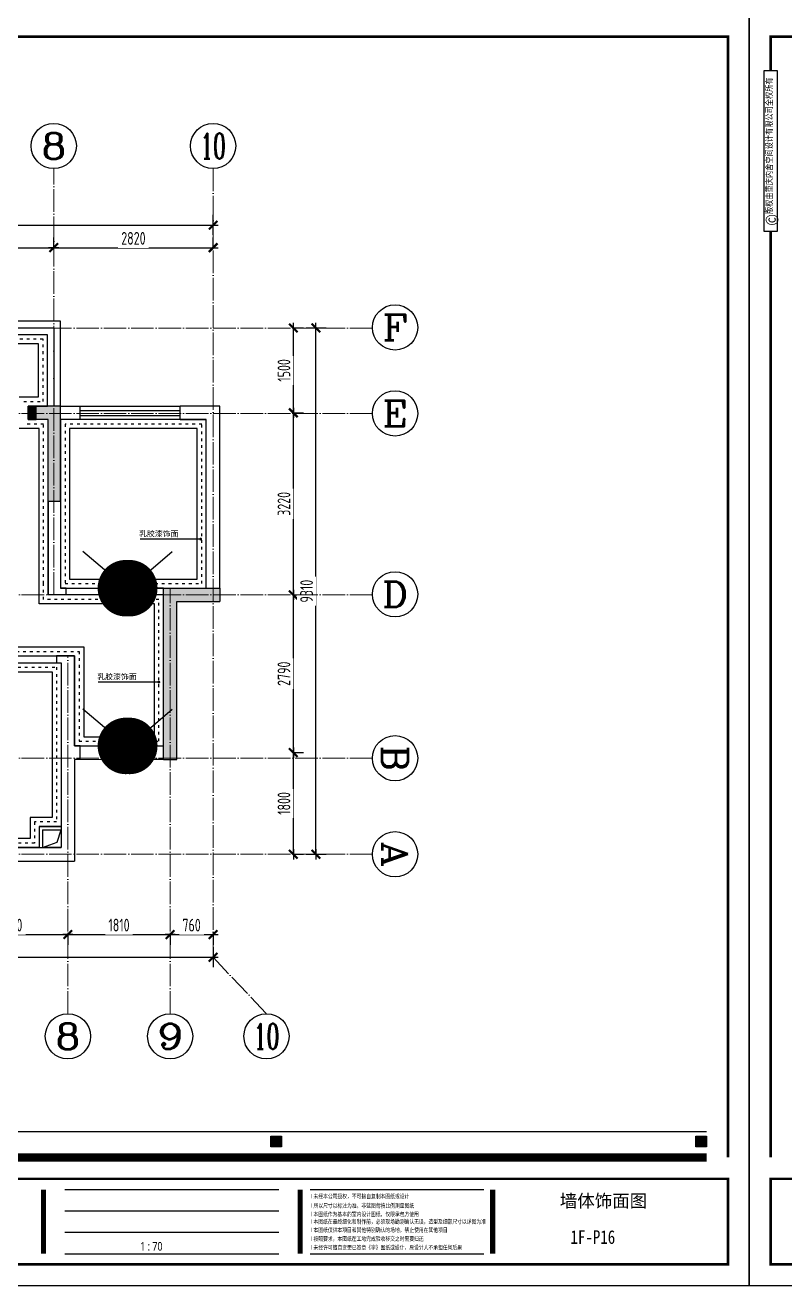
# Model space of a CAD drawing. Header units: inches. Extents: x 600 to 250244, y -404780 to 1000.
# Drawn here: x 205646 to 219088, y -292400 to -270102 of the extents above; entities that cross this region are included whole.
import ezdxf
from ezdxf.enums import TextEntityAlignment as Align

# ---------------------------------------------------------------- set-up
doc = ezdxf.new("R2010")
doc.units = ezdxf.units.IN
doc.header["$MEASUREMENT"] = 0
doc.linetypes.add('ACAD_ISO03W100', pattern=[30, 12, -18])
doc.linetypes.add('DOTE', pattern=[2.42, 2, -0.2, 0.02, -0.2])
for name, color, linetype in [('15开关布置图-YJ', 2, 'Continuous'), ('AXIS', 1, 'Continuous'), ('AXIS_TEXT', 7, 'Continuous'), ('A图框', 7, 'Continuous'), ('D-ARCHI', 250, 'Continuous'), ('EVH 立面填充', 8, 'Continuous'), ('IBS-003-建筑窗框', 3, 'Continuous'), ('IBS-182-原建筑非承重墙', 150, 'Continuous'), ('IBS-200-原建筑承重墙柱', 200, 'Continuous'), ('IBS-250-轻质砖隔墙填充', 250, 'Continuous'), ('IBS-63-原建筑窗', 63, 'Continuous'), ('IDS-030-造型完成面(看线)', 30, 'Continuous'), ('IDS-32-完成墙面', 32, 'Continuous'), ('IRC-30-天花轮廓线', 30, 'Continuous'), ('外标注', 50, 'Continuous'), ('材质文字标注', 50, 'Continuous')]:
    doc.layers.add(name, color=color, linetype=linetype)
doc.layers.add('门', color=65, linetype='Continuous', lineweight=13)
doc.styles.add('04.YBC-外标注3.0', font='SimSun.ttf', dxfattribs={"width": 0.8, "height": 3})
doc.styles.add('05.YBC-内标注2.5', font='SimSun.ttf', dxfattribs={"width": 0.8, "height": 2.5})
doc.styles.add('_TCH_AXIS', font='COMPLEX', dxfattribs={"bigfont": 'GBCBIG'})
doc.styles.add('COMPLEX', font='COMPLEX')
doc.styles.add('HBA-DIMT', font='ARCHS.SHX', dxfattribs={"width": 0.8})
doc.styles.add('MtXpl_Arial_Unicode_', font='ARIALUNI.ttf')
doc.styles.get("Standard").update_dxf_attribs({"font": 'arial.ttf'})
doc.styles.add('宋体', font='SimSun.ttf', dxfattribs={"width": 0.8})
doc.dimstyles.new('HBA_40', dxfattribs={"dimscale": 50, "dimtxt": 2.5, "dimasz": 0.1, "dimexe": 2, "dimexo": 2.5, "dimgap": 0.6, "dimtad": 1, "dimdec": 0, "dimrnd": 5, "dimzin": 0, "dimtxsty": 'HBA-DIMT', "dimblk": 'HBA_DIMENSION_TICK', "dimblk1": 'HBA_DIMENSION_TICK', "dimblk2": 'HBA_DIMENSION_TICK', "dimcen": 0.125, "dimclrd": 44, "dimclre": 44, "dimclrt": 2, "dimadec": 0, "dimazin": 0, "dimtfac": 1, "dimtdec": 0, "dimtix": 1, "dimtmove": 1, "dimatfit": 3, "dimldrblk": 'HBA_Leader_Dot', "dimfxl": 0, "dimtvp": 1, "dimtfill": 1, "dimtolj": 1, "dimtzin": 0, "dimarcsym": 0})

# ---------------------------------------------------------------- blocks, each defined once
blk = doc.blocks.new('HBA_DIMENSION_TICK')
at = {"color": 0, "linetype": 'ByBlock'}
for p, q in [((-10, 0), (0, 0)), ((0, 0), (10, 0))]:
    blk.add_line(p, q, dxfattribs=at)
at = {"color": 50, "linetype": 'ByBlock'}
blk.add_solid([(-10, -7), (-7, -10), (7, 10), (10, 7)], dxfattribs=at)
blk = doc.blocks.new('*D642')
at = {"layer": 'Defpoints', "color": 0, "transparency": 16777216}
for p in [(204361, -285932), (206401, -285932), (206401, -286187)]:
    blk.add_point(p, dxfattribs=at)
at = {"layer": '外标注', "color": 44, "lineweight": -2, "transparency": 16777216}
for p, q in [((204361, -286157), (204361, -286367)), ((204370, -286187), (206392, -286187)), ((206401, -286157), (206401, -286367))]:
    blk.add_line(p, q, dxfattribs=at)
at = {"layer": '外标注', "color": 44, "lineweight": -2, "transparency": 16777216, "xscale": 9, "yscale": 9, "zscale": 9, "rotation": 180}
blk.add_blockref('HBA_DIMENSION_TICK', (204361, -286187), dxfattribs=at)
at = {"layer": '外标注', "color": 44, "lineweight": -2, "transparency": 16777216, "xscale": 9, "yscale": 9, "zscale": 9}
blk.add_blockref('HBA_DIMENSION_TICK', (206401, -286187), dxfattribs=at)
at = {"layer": '外标注', "color": 2, "transparency": 16777216, "insert": (205381, -286020), "char_height": 225, "attachment_point": 5, "style": 'HBA-DIMT', "bg_fill": 3, "box_fill_scale": 1.25, "bg_fill_color": 256, "bg_fill_true_color": 13158600, "bg_fill_transparency": 0}
blk.add_mtext('\\A1;2040', dxfattribs=at)
blk = doc.blocks.new('HBA_Leader_Dot')
at = {"color": 0, "linetype": 'ByBlock'}
blk.add_line((-5, 0), (-10, 0), dxfattribs=at)
at = {"color": 0, "linetype": 'ByBlock', "const_width": 5}
blk.add_lwpolyline([(-2.5, 0, 1), (2.5, 0, 1)], format="xyb", close=True, dxfattribs=at)
blk = doc.blocks.new('*D643')
at = {"layer": 'Defpoints', "color": 0, "transparency": 16777216}
for p in [(206401, -285932), (208211, -285932), (208211, -286187)]:
    blk.add_point(p, dxfattribs=at)
at = {"layer": '外标注', "color": 44, "lineweight": -2, "transparency": 16777216}
for p, q in [((206401, -286157), (206401, -286367)), ((206410, -286187), (208202, -286187)), ((208211, -286157), (208211, -286367))]:
    blk.add_line(p, q, dxfattribs=at)
at = {"layer": '外标注', "color": 44, "lineweight": -2, "transparency": 16777216, "xscale": 9, "yscale": 9, "zscale": 9, "rotation": 180}
blk.add_blockref('HBA_DIMENSION_TICK', (206401, -286187), dxfattribs=at)
at = {"layer": '外标注', "color": 44, "lineweight": -2, "transparency": 16777216, "xscale": 9, "yscale": 9, "zscale": 9}
blk.add_blockref('HBA_DIMENSION_TICK', (208211, -286187), dxfattribs=at)
at = {"layer": '外标注', "color": 2, "transparency": 16777216, "insert": (207306, -286020), "char_height": 225, "attachment_point": 5, "style": 'HBA-DIMT', "bg_fill": 3, "box_fill_scale": 1.25, "bg_fill_color": 256, "bg_fill_true_color": 13158600, "bg_fill_transparency": 0}
blk.add_mtext('\\A1;1810', dxfattribs=at)
blk = doc.blocks.new('*D644')
at = {"layer": 'Defpoints', "color": 0, "transparency": 16777216}
for p in [(208211, -285932), (208971, -285932), (208971, -286187)]:
    blk.add_point(p, dxfattribs=at)
at = {"layer": '外标注', "color": 44, "lineweight": -2, "transparency": 16777216}
for p, q in [((208211, -286157), (208211, -286367)), ((208220, -286187), (208962, -286187)), ((208971, -286157), (208971, -286367))]:
    blk.add_line(p, q, dxfattribs=at)
at = {"layer": '外标注', "color": 44, "lineweight": -2, "transparency": 16777216, "xscale": 9, "yscale": 9, "zscale": 9, "rotation": 180}
blk.add_blockref('HBA_DIMENSION_TICK', (208211, -286187), dxfattribs=at)
at = {"layer": '外标注', "color": 44, "lineweight": -2, "transparency": 16777216, "xscale": 9, "yscale": 9, "zscale": 9}
blk.add_blockref('HBA_DIMENSION_TICK', (208971, -286187), dxfattribs=at)
at = {"layer": '外标注', "color": 2, "transparency": 16777216, "insert": (208591, -286020), "char_height": 225, "attachment_point": 5, "style": 'HBA-DIMT', "bg_fill": 3, "box_fill_scale": 1.25, "bg_fill_color": 256, "bg_fill_true_color": 13158600, "bg_fill_transparency": 0}
blk.add_mtext('\\A1;760', dxfattribs=at)
blk = doc.blocks.new('*D645')
at = {"layer": 'Defpoints', "color": 0, "transparency": 16777216}
for p in [(194271, -286187), (208971, -286187), (208971, -286587)]:
    blk.add_point(p, dxfattribs=at)
at = {"layer": '外标注', "color": 44, "lineweight": -2, "transparency": 16777216}
for p, q in [((194271, -286412), (194271, -286767)), ((208971, -286412), (208971, -286767)), ((194280, -286587), (208962, -286587))]:
    blk.add_line(p, q, dxfattribs=at)
at = {"layer": '外标注', "color": 44, "lineweight": -2, "transparency": 16777216, "xscale": 9, "yscale": 9, "zscale": 9, "rotation": 180}
blk.add_blockref('HBA_DIMENSION_TICK', (194271, -286587), dxfattribs=at)
at = {"layer": '外标注', "color": 44, "lineweight": -2, "transparency": 16777216, "xscale": 9, "yscale": 9, "zscale": 9}
blk.add_blockref('HBA_DIMENSION_TICK', (208971, -286587), dxfattribs=at)
at = {"layer": '外标注', "color": 2, "transparency": 16777216, "insert": (201621, -286420), "char_height": 225, "attachment_point": 5, "style": 'HBA-DIMT', "bg_fill": 3, "box_fill_scale": 1.25, "bg_fill_color": 256, "bg_fill_true_color": 13158600, "bg_fill_transparency": 0}
blk.add_mtext('\\A1;14700', dxfattribs=at)
blk = doc.blocks.new('*D646')
at = {"layer": 'Defpoints', "color": 0, "transparency": 16777216}
for p in [(210149, -282969), (210391, -282969), (210149, -284767)]:
    blk.add_point(p, dxfattribs=at)
at = {"layer": '外标注', "color": 44, "lineweight": -2, "transparency": 16777216}
for p, q in [((210374, -282969), (210571, -282969)), ((210391, -284758), (210391, -282978)), ((210374, -284767), (210571, -284767))]:
    blk.add_line(p, q, dxfattribs=at)
at = {"layer": '外标注', "color": 44, "lineweight": -2, "transparency": 16777216, "xscale": 9, "yscale": 9, "zscale": 9}
for p, rotation in [((210391, -282969), 90), ((210391, -284767), 270)]:
    blk.add_blockref('HBA_DIMENSION_TICK', p, dxfattribs=dict(at, rotation=rotation))
at = {"layer": '外标注', "color": 2, "transparency": 16777216, "insert": (210225, -283868), "char_height": 225, "attachment_point": 5, "rotation": 90, "style": 'HBA-DIMT', "bg_fill": 3, "box_fill_scale": 1.25, "bg_fill_color": 256, "bg_fill_true_color": 13158600, "bg_fill_transparency": 0}
blk.add_mtext('\\A1;1800', dxfattribs=at)
blk = doc.blocks.new('*D647')
at = {"layer": 'Defpoints', "color": 0, "transparency": 16777216}
for p in [(210149, -280179), (210391, -280179), (210149, -282969)]:
    blk.add_point(p, dxfattribs=at)
at = {"layer": '外标注', "color": 44, "lineweight": -2, "transparency": 16777216}
for p, q in [((210374, -280179), (210571, -280179)), ((210391, -282960), (210391, -280188)), ((210374, -282969), (210571, -282969))]:
    blk.add_line(p, q, dxfattribs=at)
at = {"layer": '外标注', "color": 44, "lineweight": -2, "transparency": 16777216, "xscale": 9, "yscale": 9, "zscale": 9}
for p, rotation in [((210391, -280179), 90), ((210391, -282969), 270)]:
    blk.add_blockref('HBA_DIMENSION_TICK', p, dxfattribs=dict(at, rotation=rotation))
at = {"layer": '外标注', "color": 2, "transparency": 16777216, "insert": (210225, -281574), "char_height": 225, "attachment_point": 5, "rotation": 90, "style": 'HBA-DIMT', "bg_fill": 3, "box_fill_scale": 1.25, "bg_fill_color": 256, "bg_fill_true_color": 13158600, "bg_fill_transparency": 0}
blk.add_mtext('\\A1;2790', dxfattribs=at)
blk = doc.blocks.new('*D648')
at = {"layer": 'Defpoints', "color": 0, "transparency": 16777216}
for p in [(210149, -276959), (210391, -276959), (210149, -280179)]:
    blk.add_point(p, dxfattribs=at)
at = {"layer": '外标注', "color": 44, "lineweight": -2, "transparency": 16777216}
for p, q in [((210374, -276959), (210571, -276959)), ((210391, -280170), (210391, -276968)), ((210374, -280179), (210571, -280179))]:
    blk.add_line(p, q, dxfattribs=at)
at = {"layer": '外标注', "color": 44, "lineweight": -2, "transparency": 16777216, "xscale": 9, "yscale": 9, "zscale": 9}
for p, rotation in [((210391, -276959), 90), ((210391, -280179), 270)]:
    blk.add_blockref('HBA_DIMENSION_TICK', p, dxfattribs=dict(at, rotation=rotation))
at = {"layer": '外标注', "color": 2, "transparency": 16777216, "insert": (210225, -278569), "char_height": 225, "attachment_point": 5, "rotation": 90, "style": 'HBA-DIMT', "bg_fill": 3, "box_fill_scale": 1.25, "bg_fill_color": 256, "bg_fill_true_color": 13158600, "bg_fill_transparency": 0}
blk.add_mtext('\\A1;3220', dxfattribs=at)
blk = doc.blocks.new('*D649')
at = {"layer": 'Defpoints', "color": 0, "transparency": 16777216}
for p in [(210149, -275458), (210391, -275458), (210149, -276959)]:
    blk.add_point(p, dxfattribs=at)
at = {"layer": '外标注', "color": 44, "lineweight": -2, "transparency": 16777216}
for p, q in [((210374, -275458), (210571, -275458)), ((210391, -276950), (210391, -275467)), ((210374, -276959), (210571, -276959))]:
    blk.add_line(p, q, dxfattribs=at)
at = {"layer": '外标注', "color": 44, "lineweight": -2, "transparency": 16777216, "xscale": 9, "yscale": 9, "zscale": 9}
for p, rotation in [((210391, -275458), 90), ((210391, -276959), 270)]:
    blk.add_blockref('HBA_DIMENSION_TICK', p, dxfattribs=dict(at, rotation=rotation))
at = {"layer": '外标注', "color": 2, "transparency": 16777216, "insert": (210225, -276208), "char_height": 225, "attachment_point": 5, "rotation": 90, "style": 'HBA-DIMT', "bg_fill": 3, "box_fill_scale": 1.25, "bg_fill_color": 256, "bg_fill_true_color": 13158600, "bg_fill_transparency": 0}
blk.add_mtext('\\A1;1500', dxfattribs=at)
blk = doc.blocks.new('*D650')
at = {"layer": 'Defpoints', "color": 0, "transparency": 16777216}
for p in [(210391, -275458), (210791, -275458), (210391, -284767)]:
    blk.add_point(p, dxfattribs=at)
at = {"layer": '外标注', "color": 44, "lineweight": -2, "transparency": 16777216}
for p, q in [((210616, -275458), (210971, -275458)), ((210791, -284758), (210791, -275467)), ((210616, -284767), (210971, -284767))]:
    blk.add_line(p, q, dxfattribs=at)
at = {"layer": '外标注', "color": 44, "lineweight": -2, "transparency": 16777216, "xscale": 9, "yscale": 9, "zscale": 9}
for p, rotation in [((210791, -275458), 90), ((210791, -284767), 270)]:
    blk.add_blockref('HBA_DIMENSION_TICK', p, dxfattribs=dict(at, rotation=rotation))
at = {"layer": '外标注', "color": 2, "transparency": 16777216, "insert": (210625, -280113), "char_height": 225, "attachment_point": 5, "rotation": 90, "style": 'HBA-DIMT', "bg_fill": 3, "box_fill_scale": 1.25, "bg_fill_color": 256, "bg_fill_true_color": 13158600, "bg_fill_transparency": 0}
blk.add_mtext('\\A1;9310', dxfattribs=at)
blk = doc.blocks.new('*D653')
at = {"layer": 'Defpoints', "color": 0, "transparency": 16777216}
for p in [(206151, -274038), (200061, -274263), (206151, -274263)]:
    blk.add_point(p, dxfattribs=at)
at = {"layer": '外标注', "color": 44, "lineweight": -2, "transparency": 16777216}
for p, q in [((200061, -274038), (200061, -273858)), ((200070, -274038), (206142, -274038)), ((206151, -274038), (206151, -273858))]:
    blk.add_line(p, q, dxfattribs=at)
at = {"layer": '外标注', "color": 44, "lineweight": -2, "transparency": 16777216, "xscale": 9, "yscale": 9, "zscale": 9, "rotation": 180}
blk.add_blockref('HBA_DIMENSION_TICK', (200061, -274038), dxfattribs=at)
at = {"layer": '外标注', "color": 44, "lineweight": -2, "transparency": 16777216, "xscale": 9, "yscale": 9, "zscale": 9}
blk.add_blockref('HBA_DIMENSION_TICK', (206151, -274038), dxfattribs=at)
at = {"layer": '外标注', "color": 2, "transparency": 16777216, "insert": (203106, -273872), "char_height": 225, "attachment_point": 5, "style": 'HBA-DIMT', "bg_fill": 3, "box_fill_scale": 1.25, "bg_fill_color": 256, "bg_fill_true_color": 13158600, "bg_fill_transparency": 0}
blk.add_mtext('\\A1;6090', dxfattribs=at)
blk = doc.blocks.new('*D654')
at = {"layer": 'Defpoints', "color": 0, "transparency": 16777216}
for p in [(208971, -274038), (206151, -274263), (208971, -274263)]:
    blk.add_point(p, dxfattribs=at)
at = {"layer": '外标注', "color": 44, "lineweight": -2, "transparency": 16777216}
for p, q in [((206151, -274038), (206151, -273858)), ((206160, -274038), (208962, -274038)), ((208971, -274038), (208971, -273858))]:
    blk.add_line(p, q, dxfattribs=at)
at = {"layer": '外标注', "color": 44, "lineweight": -2, "transparency": 16777216, "xscale": 9, "yscale": 9, "zscale": 9, "rotation": 180}
blk.add_blockref('HBA_DIMENSION_TICK', (206151, -274038), dxfattribs=at)
at = {"layer": '外标注', "color": 44, "lineweight": -2, "transparency": 16777216, "xscale": 9, "yscale": 9, "zscale": 9}
blk.add_blockref('HBA_DIMENSION_TICK', (208971, -274038), dxfattribs=at)
at = {"layer": '外标注', "color": 2, "transparency": 16777216, "insert": (207561, -273872), "char_height": 225, "attachment_point": 5, "style": 'HBA-DIMT', "bg_fill": 3, "box_fill_scale": 1.25, "bg_fill_color": 256, "bg_fill_true_color": 13158600, "bg_fill_transparency": 0}
blk.add_mtext('\\A1;2820', dxfattribs=at)
blk = doc.blocks.new('*D655')
at = {"layer": 'Defpoints', "color": 0, "transparency": 16777216}
for p in [(208971, -273638), (194271, -274038), (208971, -274038)]:
    blk.add_point(p, dxfattribs=at)
at = {"layer": '外标注', "color": 44, "lineweight": -2, "transparency": 16777216}
for p, q in [((194271, -273813), (194271, -273458)), ((208971, -273813), (208971, -273458)), ((194280, -273638), (208962, -273638))]:
    blk.add_line(p, q, dxfattribs=at)
at = {"layer": '外标注', "color": 44, "lineweight": -2, "transparency": 16777216, "xscale": 9, "yscale": 9, "zscale": 9, "rotation": 180}
blk.add_blockref('HBA_DIMENSION_TICK', (194271, -273638), dxfattribs=at)
at = {"layer": '外标注', "color": 44, "lineweight": -2, "transparency": 16777216, "xscale": 9, "yscale": 9, "zscale": 9}
blk.add_blockref('HBA_DIMENSION_TICK', (208971, -273638), dxfattribs=at)
at = {"layer": '外标注', "color": 2, "transparency": 16777216, "insert": (201621, -273472), "char_height": 225, "attachment_point": 5, "style": 'HBA-DIMT', "bg_fill": 3, "box_fill_scale": 1.25, "bg_fill_color": 256, "bg_fill_true_color": 13158600, "bg_fill_transparency": 0}
blk.add_mtext('\\A1;14700', dxfattribs=at)
blk = doc.blocks.new('_AXISO')
blk.add_circle((0, 0), 0.5)
at = {"layer": 'AXIS_TEXT', "style": 'COMPLEX', "width": 1.041667}
blk.add_attdef('A', text='', height=0.56, dxfattribs=at).set_placement((-0.25, -0.28), (0.25, -0.28), align=Align.FIT)
blk = doc.blocks.new('gegeg')
at = {"layer": 'A图框'}
h = blk.add_hatch(color=256, dxfattribs=at)
h.dxf.hatch_style = 1
h.paths.add_polyline_path([(154931, -57558), (154756, -57558), (154756, -57733), (154931, -57733)])
h = blk.add_hatch(color=256, dxfattribs=at)
h.dxf.hatch_style = 1
h.paths.add_polyline_path([(161887, -57558), (161712, -57558), (161712, -57733), (161887, -57733)])
for p, q in [((133887, -57482), (161887, -57482)), ((151384, -58433), (154884, -58433)), ((155398, -58433), (158242, -58433)), ((151384, -58783), (154884, -58783)), ((151384, -59133), (154884, -59133)), ((151384, -59483), (154884, -59483)), ((155398, -59483), (158242, -59483))]:
    blk.add_line(p, q, dxfattribs=at)
for points in [[(162587, -39218), (162587, -60008), (133187, -60008), (133187, -39218)], [(133431, -40125), (133643, -40125), (133643, -42755), (133431, -42755)], [(154756, -57558), (154931, -57558), (154931, -57733), (154756, -57733)], [(161712, -57558), (161887, -57558), (161887, -57733), (161712, -57733)]]:
    blk.add_lwpolyline(points, close=True, dxfattribs=at)
for points, const_width in [([(133537, -40125), (133537, -39568), (162237, -39568), (162237, -57908)], 42), ([(133537, -57908), (133537, -42755)], 42), ([(161887, -57908), (133887, -57908)], 140), ([(151034, -58433), (151034, -59483)], 84), ([(155234, -58433), (155234, -59483)], 84), ([(158387, -58433), (158387, -59483)], 84)]:
    blk.add_lwpolyline(points, dxfattribs=dict(at, const_width=const_width))
at = {"layer": 'A图框', "const_width": 42}
blk.add_lwpolyline([(133537, -58258), (162237, -58258), (162237, -59658), (133537, -59658)], close=True, dxfattribs=at)
at = {"layer": '', "insert": (152579, -59363), "char_height": 175, "width": 3199.54, "attachment_point": 4, "style": '05.YBC-内标注2.5'}
blk.add_mtext('{\\fMicrosoft YaHei|b0|i0|c134|p34;\\H0.8x; 1 : 70}', dxfattribs=at)
at = {"layer": 'A图框', "rotation": 90, "style": '04.YBC-外标注3.0'}
for s, insert, char_height, width, attachment_point in [('版权由重庆内舍空间设计有限公司全权所有', (133460, -42471), 105, 2420.6, 1), ('©', (133559, -42567), 210, 191.34, 5)]:
    blk.add_mtext(s, dxfattribs=dict(at, insert=insert, char_height=char_height, width=width, attachment_point=attachment_point))
at = {"layer": 'A图框', "char_height": 70, "attachment_point": 1, "style": '04.YBC-外标注3.0'}
for s, width, insert in [('{\\fArial Unicode MS|b0|i0|c134|p0;l 未经本公司授权，不可擅自复制本图纸或设计}', 1842.18, (155405, -58508)), ('{\\fArial Unicode MS|b0|i0|c134|p0;l 所以尺寸以标注为准，非蓝图勿按比例测量图纸}', 1906.2, (155405, -58662)), ('{\\fArial Unicode MS|b0|i0|c134|p0;l 本图纸作为基本的室内设计图纸，仅限承包方使用}', 2550.12, (155405, -58801)), ('{\\fArial Unicode MS|b0|i0|c134|p0;l 本图纸在最终细化和制作前，必须现场勘测确认无误，造型及细部尺寸以详图为准}', 3701.19, (155405, -58923)), ('{\\fArial Unicode MS|b0|i0|c134|p0;l 本图纸仅供本项目和其他特别确认的场地，禁止使用在其他项目}', 3008.74, (155405, -59060)), ('{\\fArial Unicode MS|b0|i0|c134|p0;l 按照要求，本图纸在工地完成验收移交之时需要归还}', 1941.8, (155405, -59203)), ('{\\fArial Unicode MS|b0|i0|c134|p0;l 未经许可擅自变更已签章《字》图纸或设计，原设计人不承担任何后果}', 3026.66, (155405, -59346))]:
    blk.add_mtext_dynamic_manual_height_columns(s, width=width, gutter_width=1, heights=[0], dxfattribs=dict(at, insert=insert))

msp = doc.modelspace()

# ---------------------------------------------------------------- hatches: boundary and pattern name
at = {"layer": 'EVH 立面填充'}
h = msp.add_hatch(color=256, dxfattribs=at)
h.dxf.hatch_style = 1
h.paths.add_polyline_path([(206051.2, -277078.6), (206051.2, -278528.6), (206271.2, -278528.6), (206271.2, -276838.6), (205841.2, -276838.6), (205841.2, -277078.6)])
h = msp.add_hatch(color=256, dxfattribs=at)
h.dxf.hatch_style = 1
h.paths.add_polyline_path([(208331.2, -280298.6), (209091.2, -280298.6), (209091.2, -280058.6), (208091.2, -280058.6), (208091.2, -283088.6), (208331.2, -283088.6)])

# ---------------------------------------------------------------- linework, layer by layer
at = {"layer": 'IBS-003-建筑窗框', "color": 251, "ltscale": 10}
for p, q in [((206271.2, -275338.4), (200731.2, -275338.4)), ((206271.2, -276838.6), (206271.2, -275338.4)), ((206041.2, -275578.4), (200971.2, -275578.4)), ((206041.2, -276838.6), (206041.2, -275578.4)), ((206621.2, -276838.6), (208391.2, -276838.6)), ((208391.2, -277078.6), (206621.2, -277078.6))]:
    msp.add_line(p, q, dxfattribs=at)
at = {"layer": 'IBS-182-原建筑非承重墙'}
for p, q in [((206271.2, -276838.6), (206621.2, -276838.6)), ((206621.2, -277078.6), (206621.2, -276838.6)), ((209091.2, -276838.6), (208391.2, -276838.6)), ((208391.2, -277078.6), (208391.2, -276838.6)), ((209091.2, -280058.6), (209091.2, -276838.6)), ((206621.2, -277078.6), (206271.2, -277078.6)), ((208391.2, -277078.6), (208851.2, -277078.6)), ((208851.2, -280058.6), (208851.2, -277078.6)), ((206051.2, -278528.6), (206051.2, -280178.6)), ((206271.2, -278528.6), (206271.2, -280058.6)), ((206371.2, -280058.6), (206271.2, -280058.6)), ((206371.2, -280178.6), (206371.2, -280058.6)), ((207251.2, -280178.6), (207251.2, -280058.6)), ((208091.2, -280058.6), (207251.2, -280058.6)), ((206371.2, -280178.6), (206051.2, -280178.6)), ((208091.2, -280178.6), (207251.2, -280178.6)), ((206520.9, -281258.6), (206200.9, -281258.6)), ((206200.9, -281258.6), (206200.9, -281378.6)), ((206200.9, -281378.6), (206280.9, -281378.6)), ((206280.9, -281378.6), (206280.9, -284648.6)), ((206520.9, -282848.6), (206520.9, -281258.6)), ((206620.9, -282848.6), (206520.9, -282848.6)), ((206620.9, -283088.6), (206620.9, -282848.6)), ((207681.2, -283088.6), (207681.2, -282848.6)), ((207681.2, -282848.6), (208091.2, -282848.6)), ((206620.9, -283088.6), (206520.9, -283088.6)), ((206520.9, -283088.6), (206520.9, -284887)), ((208091.2, -283088.6), (207681.2, -283088.6)), ((205892.6, -284275.6), (205892.6, -284648.6)), ((205892.6, -284275.6), (206280.9, -284275.6)), ((205952.6, -284335.6), (205952.6, -284648.6)), ((205952.6, -284335.6), (206280.9, -284335.6)), ((206214.3, -284556), (206280.9, -284335.6)), ((204480.9, -284648.6), (206280.9, -284648.6)), ((205952.6, -284648.6), (206214.3, -284556)), ((206280.9, -284648.6), (205952.6, -284648.6)), ((204480.9, -284887), (206520.9, -284887))]:
    msp.add_line(p, q, dxfattribs=at)
msp.add_lwpolyline([(205701.2, -277078.6), (205841.2, -277078.6), (205841.2, -276838.6), (205701.2, -276838.6)], close=True, dxfattribs=at)
at = {"layer": 'IBS-200-原建筑承重墙柱', "ltscale": 0.02}
for p, q in [((205841.2, -277078.6), (205841.2, -276838.6)), ((206271.2, -276838.6), (205841.2, -276838.6)), ((206271.2, -278528.6), (206271.2, -276838.6)), ((206051.2, -277078.6), (205841.2, -277078.6)), ((206051.2, -278528.6), (206051.2, -277078.6)), ((206271.2, -278528.6), (206051.2, -278528.6)), ((208091.2, -283088.6), (208091.2, -280058.6)), ((208091.2, -280058.6), (209091.2, -280058.6)), ((209091.2, -280058.6), (209091.2, -280298.6)), ((208331.2, -283088.6), (208331.2, -280298.6)), ((208331.2, -280298.6), (209091.2, -280298.6)), ((208091.2, -283088.6), (208331.2, -283088.6))]:
    msp.add_line(p, q, dxfattribs=at)
at = {"layer": 'IBS-250-轻质砖隔墙填充', "color": 8, "linetype": 'Continuous'}
for p, q in [((205701.2, -276848.7), (205711.2, -276838.6)), ((205701.2, -276869.9), (205732.5, -276838.6)), ((205701.2, -276891.1), (205753.7, -276838.6)), ((205701.2, -276912.3), (205774.9, -276838.6)), ((205701.2, -276933.6), (205796.1, -276838.6)), ((205701.2, -276954.8), (205817.3, -276838.6)), ((205708.5, -276968.6), (205838.5, -276838.6)), ((205729.7, -276968.6), (205841.2, -276857.2)), ((205750.9, -276968.6), (205841.2, -276878.4)), ((205772.2, -276968.6), (205841.2, -276899.6)), ((205793.4, -276968.6), (205841.2, -276920.8)), ((205701.2, -276976), (205708.5, -276968.6)), ((205701.2, -276997.2), (205729.7, -276968.6)), ((205701.2, -277018.4), (205750.9, -276968.6)), ((205701.2, -277039.6), (205772.2, -276968.6)), ((205701.2, -277060.8), (205793.4, -276968.6)), ((205704.6, -277078.6), (205814.6, -276968.6)), ((205725.8, -277078.6), (205835.8, -276968.6)), ((205747, -277078.6), (205841.2, -276984.5)), ((205768.2, -277078.6), (205841.2, -277005.7)), ((205789.4, -277078.6), (205841.2, -277026.9)), ((205810.7, -277078.6), (205841.2, -277048.1)), ((205814.6, -276968.6), (205841.2, -276942.1)), ((205831.9, -277078.6), (205841.2, -277069.3)), ((205835.8, -276968.6), (205841.2, -276963.3))]:
    msp.add_line(p, q, dxfattribs=at)
at = {"layer": 'IBS-63-原建筑窗'}
for p, q in [((206161.2, -275458.4), (200851.2, -275458.4)), ((206161.2, -276838.6), (206161.2, -275458.4)), ((206621.2, -276918.6), (208391.2, -276918.6)), ((206621.2, -277006.2), (208391.2, -277006.2))]:
    msp.add_line(p, q, dxfattribs=at)
at = {"layer": 'IDS-32-完成墙面'}
for points in [[(208091.2, -282848.6), (208091.2, -280178.6), (206051.2, -280178.6), (206051.2, -280058.6), (206051.2, -280058.6), (206051.2, -277078.6), (205701.2, -277078.6), (205701.2, -276838.6), (206041.2, -276838.6), (206041.2, -275578.4), (200971.2, -275578.4)], [(205541.2, -276678.6), (205881.2, -276678.6), (205881.2, -275738.4), (201131.2, -275738.4)], [(207677.5, -282688.6), (207931.2, -282688.6), (207931.2, -280338.6), (205891.2, -280338.6), (205891.2, -279898.6), (205891.2, -279898.6), (205891.2, -277238.6), (205541.2, -277238.6)], [(207677.5, -279898.6), (208691.2, -279898.6), (208691.2, -277238.6), (206431.2, -277238.6), (206431.2, -279898.6), (207238.2, -279898.6)], [(203490.9, -281098.6), (206680.9, -281098.6), (206680.9, -282688.6), (207238.2, -282688.6)], [(203650.9, -281258.6), (206520.9, -281258.6), (206520.9, -282848.6), (208091.2, -282848.6)], [(204480.9, -284648.6), (204480.9, -282948.6), (203880.9, -282948.6), (203880.9, -281378.6), (206280.9, -281378.6), (206280.9, -284275.6), (205892.6, -284275.6), (205892.6, -284648.6), (204480.9, -284648.6)], [(204640.9, -283246.1), (204640.9, -282788.6), (204040.9, -282788.6), (204040.9, -281538.6), (206120.9, -281538.6), (206120.9, -284115.6), (205732.6, -284115.6), (205732.6, -284488.6), (204640.9, -284488.6), (204640.9, -283685.4)]]:
    msp.add_lwpolyline(points, dxfattribs=at)
msp.add_lwpolyline([(206271.2, -280058.6), (208851.2, -280058.6), (208851.2, -277078.6), (206271.2, -277078.6)], close=True, dxfattribs=at)
at = {"layer": 'IRC-30-天花轮廓线', "color": 8, "linetype": 'ACAD_ISO03W100', "ltscale": 4}
for points in [[(205621.2, -276758.6), (205961.2, -276758.6), (205961.2, -275658.4), (201051.2, -275658.4)], [(207584, -282768.6), (208011.2, -282768.6), (208011.2, -280258.6), (205971.2, -280258.6), (205971.2, -279978.6), (205971.2, -279978.6), (205971.2, -277158.6), (205621.2, -277158.6)], [(207584, -279978.6), (208771.2, -279978.6), (208771.2, -277158.6), (206351.2, -277158.6), (206351.2, -279978.6), (207331.7, -279978.6)], [(203570.9, -281178.6), (206600.9, -281178.6), (206600.9, -282768.6), (207331.7, -282768.6)], [(204560.9, -283339.6), (204560.9, -282868.6), (203960.9, -282868.6), (203960.9, -281458.6), (206200.9, -281458.6), (206200.9, -284195.6), (205812.6, -284195.6), (205812.6, -284568.6), (204560.9, -284568.6), (204560.9, -283591.9)]]:
    msp.add_lwpolyline(points, dxfattribs=at)
at = {"layer": '门', "color": 8, "lineweight": 5}
msp.add_line((204620.9, -281258.6), (206200.9, -281258.6), dxfattribs=at)
for points in [[(206371.2, -280058.6), (207251.2, -280058.6), (207251.2, -280178.6), (206371.2, -280178.6)], [(206620.9, -282848.6), (207681.2, -282848.6), (207681.2, -283088.6), (206620.9, -283088.6)]]:
    msp.add_lwpolyline(points, close=True, dxfattribs=at)

# ---------------------------------------------------------------- block references
at = {"layer": '15开关布置图-YJ', "color": 2, "xscale": 1.081091401797356, "yscale": 1.081091401797356, "zscale": 1.081091401797356}
msp.add_blockref('gegeg', (74472.3, -227526.4), dxfattribs=at)
at = {"layer": 'AXIS'}
ref = msp.add_blockref('_AXISO', (206151.2, -272238.4), dxfattribs=dict(at, xscale=800, yscale=800, zscale=800))
ref.add_attrib('A', '8', dxfattribs={"layer": 'AXIS_TEXT', "height": 452.5, "style": '_TCH_AXIS', "width": 1.5}).set_placement((205924.9, -272464.7), (206377.4, -272464.7), align=Align.FIT)
ref = msp.add_blockref('_AXISO', (208971.2, -272238.4), dxfattribs=dict(at, xscale=800, yscale=800, zscale=800))
ref.add_attrib('A', '10', dxfattribs={"layer": 'AXIS_TEXT', "height": 452.55, "style": '_TCH_AXIS', "width": 0.724138}).set_placement((208744.9, -272464.7), (209197.4, -272464.7), align=Align.FIT)
ref = msp.add_blockref('_AXISO', (212191.2, -275448.4), dxfattribs=dict(at, xscale=800, yscale=800, zscale=800))
ref.add_attrib('A', 'F', dxfattribs={"layer": 'AXIS_TEXT', "height": 452.5, "style": '_TCH_AXIS', "width": 1.3125}).set_placement((211964.9, -275674.7), (212417.4, -275674.7), align=Align.FIT)
ref = msp.add_blockref('_AXISO', (212191.2, -276968.6), dxfattribs=dict(at, xscale=800, yscale=800, zscale=800))
ref.add_attrib('A', 'E', dxfattribs={"layer": 'AXIS_TEXT', "height": 452.5, "style": '_TCH_AXIS', "width": 1.3125}).set_placement((211964.9, -277194.9), (212417.4, -277194.9), align=Align.FIT)
ref = msp.add_blockref('_AXISO', (212191.2, -280168.4), dxfattribs=dict(at, xscale=800, yscale=800, zscale=800))
ref.add_attrib('A', 'D', dxfattribs={"layer": 'AXIS_TEXT', "height": 452.5, "style": '_TCH_AXIS', "width": 1.235294}).set_placement((211964.9, -280394.7), (212417.4, -280394.7), align=Align.FIT)
ref = msp.add_blockref('_AXISO', (212191.2, -283068.6), dxfattribs=dict(at, xscale=800, yscale=800, zscale=800, rotation=270))
ref.add_attrib('A', 'B', dxfattribs={"layer": 'AXIS_TEXT', "height": 452.5, "rotation": 270, "style": '_TCH_AXIS', "width": 1.235294}).set_placement((211964.9, -282842.3), (211964.9, -283294.9), align=Align.FIT)
ref = msp.add_blockref('_AXISO', (212191.2, -284767), dxfattribs=dict(at, xscale=800, yscale=800, zscale=800, rotation=270))
ref.add_attrib('A', 'A', dxfattribs={"layer": 'AXIS_TEXT', "height": 452.5, "rotation": 270, "style": '_TCH_AXIS', "width": 1.166667}).set_placement((211964.9, -284540.7), (211964.9, -284993.2), align=Align.FIT)
ref = msp.add_blockref('_AXISO', (206400.9, -287987), dxfattribs=dict(at, xscale=800, yscale=800, zscale=800))
ref.add_attrib('A', '8', dxfattribs={"layer": 'AXIS_TEXT', "height": 452.5, "style": '_TCH_AXIS', "width": 1.5}).set_placement((206174.6, -288213.2), (206627.1, -288213.2), align=Align.FIT)
ref = msp.add_blockref('_AXISO', (208211.2, -287987), dxfattribs=dict(at, xscale=800, yscale=800, zscale=800))
ref.add_attrib('A', '9', dxfattribs={"layer": 'AXIS_TEXT', "height": 452.5, "style": '_TCH_AXIS', "width": 1.5}).set_placement((207984.9, -288213.2), (208437.4, -288213.2), align=Align.FIT)
ref = msp.add_blockref('_AXISO', (209915.8, -287987), dxfattribs=dict(at, xscale=800, yscale=800, zscale=800))
ref.add_attrib('A', '10', dxfattribs={"layer": 'AXIS_TEXT', "height": 452.55, "style": '_TCH_AXIS', "width": 0.724138}).set_placement((209689.5, -288213.2), (210142.1, -288213.2), align=Align.FIT)

# ---------------------------------------------------------------- texts
at = {"color": 253, "insert": (215296.2, -291416.6), "char_height": 242.16, "attachment_point": 1, "style": '宋体'}
msp.add_mtext_dynamic_manual_height_columns('1F-P16', width=66.267, gutter_width=16.2, heights=[0], dxfattribs=at)
at = {"layer": 'A图框', "insert": (215105.8, -290784.5), "char_height": 227.029, "attachment_point": 1}
msp.add_mtext_dynamic_manual_height_columns('{\\fArial Unicode MS|b0|i0|c134|p0;墙体饰面图}', width=2770.836, gutter_width=16.2, heights=[0], dxfattribs=at)
at = {"layer": '材质文字标注', "char_height": 100, "width": 2800.572, "attachment_point": 1, "style": 'MtXpl_Arial_Unicode_'}
for insert in [(207660, -279046.8), (206919, -281576.2)]:
    msp.add_mtext('乳胶漆饰面', dxfattribs=dict(at, insert=insert))

# ---------------------------------------------------------------- dimensions: what is measured, and where the dimension line sits
at = {"layer": '外标注'}
for base, p1, p2, picture, middle in [((206151.2, -274038.4), (200061.2, -274263), (206151.2, -274263), '*D653', (203106.2, -273871.9)), ((206400.9, -286187), (204360.9, -285931.9), (206400.9, -285931.9), '*D642', (205380.9, -286020.5))]:
    dim = msp.add_linear_dim(base=base, p1=p1, p2=p2, dimstyle='HBA_40', override={"dimscale": 90, "dimfxl": 200, "dimfxlon": 1}, dxfattribs=at)
    dim.commit()
    dim.dimension.update_dxf_attribs({"geometry": picture, "text_midpoint": middle})
dim = msp.add_linear_dim(base=(210391.2, -282968.6), p1=(210149.4, -284767), p2=(210149.4, -282968.6), angle=270, dimstyle='HBA_40', override={"dimscale": 90, "dimfxl": 200, "dimfxlon": 1}, dxfattribs=at)
dim.commit()
dim.dimension.update_dxf_attribs({"geometry": '*D646', "text_midpoint": (210224.7, -283867.8)})

# ---------------------------------------------------------------- leaders
at = {"layer": 'IDS-030-造型完成面(看线)'}
for points in [[(207427.7, -280060.8), (207238.2, -279898.6)], [(207488, -280060.8), (207677.5, -279898.6)], [(207427.7, -282850.8), (207238.2, -282688.6)], [(207488, -282850.8), (207677.5, -282688.6)]]:
    msp.add_leader(points, dimstyle='HBA_40', override={"dimasz": 2, "dimgap": 0.6, "dimtad": 0}, dxfattribs=at)
at = {"layer": 'IDS-32-完成墙面', "lineweight": 5}
for points in [[(208752.1, -279192.2), (207678, -279192.2)], [(208011.2, -281721.6), (206937, -281721.6)]]:
    msp.add_leader(points, dimstyle='HBA_40', override={"dimtad": 0}, dxfattribs=at)

# ---------------------------------------------------------------- next in the draw order: dimensions: what is measured, and where the dimension line sits
at = {"layer": '外标注'}
for base, p1, p2, picture, middle in [((208971.2, -274038.4), (206151.2, -274263), (208971.2, -274263), '*D654', (207561.2, -273871.9)), ((208211.2, -286187), (206400.9, -285931.9), (208211.2, -285931.9), '*D643', (207306, -286020.5))]:
    dim = msp.add_linear_dim(base=base, p1=p1, p2=p2, dimstyle='HBA_40', override={"dimscale": 90, "dimfxl": 200, "dimfxlon": 1}, dxfattribs=at)
    dim.commit()
    dim.dimension.update_dxf_attribs({"geometry": picture, "text_midpoint": middle})
dim = msp.add_linear_dim(base=(210391.2, -280178.6), p1=(210149.4, -282968.6), p2=(210149.4, -280178.6), angle=270, dimstyle='HBA_40', override={"dimscale": 90, "dimfxl": 200, "dimfxlon": 1}, dxfattribs=at)
dim.commit()
dim.dimension.update_dxf_attribs({"geometry": '*D647', "text_midpoint": (210224.7, -281573.6)})

# ---------------------------------------------------------------- next in the draw order: dimensions: what is measured, and where the dimension line sits
for base, p1, p2, picture, middle in [((208971.2, -273638.4), (194271.2, -274038.4), (208971.2, -274038.4), '*D655', (201621.2, -273471.9)), ((208971.2, -286187), (208211.2, -285931.9), (208971.2, -285931.9), '*D644', (208591.2, -286020.5))]:
    dim = msp.add_linear_dim(base=base, p1=p1, p2=p2, dimstyle='HBA_40', override={"dimscale": 90, "dimfxl": 200, "dimfxlon": 1}, dxfattribs=at)
    dim.commit()
    dim.dimension.update_dxf_attribs({"geometry": picture, "text_midpoint": middle})
dim = msp.add_linear_dim(base=(210391.2, -276958.6), p1=(210149.4, -280178.6), p2=(210149.4, -276958.6), angle=270, dimstyle='HBA_40', override={"dimscale": 90, "dimfxl": 200, "dimfxlon": 1}, dxfattribs=at)
dim.commit()
dim.dimension.update_dxf_attribs({"geometry": '*D648', "text_midpoint": (210224.7, -278568.6)})

# ---------------------------------------------------------------- next in the draw order: linework, layer by layer
at = {"layer": 'D-ARCHI', "color": 251, "linetype": 'DOTE', "lineweight": 5, "ltscale": 200}
msp.add_line((206151.2, -280178.6), (206151.2, -272638.4), dxfattribs=at)

# ---------------------------------------------------------------- next in the draw order: dimensions: what is measured, and where the dimension line sits
at = {"layer": '外标注'}
dim = msp.add_linear_dim(base=(210391.2, -275458.4), p1=(210149.4, -276958.6), p2=(210149.4, -275458.4), angle=270, dimstyle='HBA_40', override={"dimscale": 90, "dimfxl": 200, "dimfxlon": 1}, dxfattribs=at)
dim.commit()
dim.dimension.update_dxf_attribs({"geometry": '*D649', "text_midpoint": (210224.7, -276208.5)})
dim = msp.add_linear_dim(base=(208971.2, -286587), p1=(194271.2, -286187), p2=(208971.2, -286187), dimstyle='HBA_40', override={"dimscale": 90, "dimfxl": 200, "dimfxlon": 1}, dxfattribs=at)
dim.commit()
dim.dimension.update_dxf_attribs({"geometry": '*D645', "text_midpoint": (201621.2, -286420.5)})

# ---------------------------------------------------------------- next in the draw order: linework, layer by layer
at = {"layer": 'D-ARCHI', "color": 251, "linetype": 'DOTE', "lineweight": 5, "ltscale": 200}
for p, q in [((208971.2, -286587), (208971.2, -272638.4)), ((208211.2, -287587), (208211.2, -280058.6)), ((206400.9, -287587), (206400.9, -281258.6)), ((208971.2, -286589.5), (209915.8, -287587))]:
    msp.add_line(p, q, dxfattribs=at)

# ---------------------------------------------------------------- next in the draw order: dimensions: what is measured, and where the dimension line sits
at = {"layer": '外标注'}
dim = msp.add_linear_dim(base=(210791.2, -275458.4), p1=(210391.2, -284767), p2=(210391.2, -275458.4), angle=90, dimstyle='HBA_40', override={"dimscale": 90, "dimfxl": 200, "dimfxlon": 1}, dxfattribs=at)
dim.commit()
dim.dimension.update_dxf_attribs({"geometry": '*D650', "text_midpoint": (210624.7, -280112.7)})

# ---------------------------------------------------------------- next in the draw order: linework, layer by layer
at = {"layer": 'D-ARCHI', "color": 251, "linetype": 'DOTE', "lineweight": 5, "ltscale": 200}
for p, q in [((211791.2, -275458.4), (191463.9, -275458.4)), ((211791.2, -276968.6), (191451.2, -276968.6)), ((211791.2, -280178.6), (191463.9, -280178.6)), ((211791.2, -283068.6), (191463.9, -283068.6)), ((211791.2, -284767), (191463.9, -284767))]:
    msp.add_line(p, q, dxfattribs=at)

# ---------------------------------------------------------------- next in the draw order: block references
at = {"layer": '15开关布置图-YJ', "color": 2, "xscale": 1.081091401797356, "yscale": 1.081091401797356, "zscale": 1.081091401797356}
msp.add_blockref('gegeg', (42688.2, -227526.4), dxfattribs=at)

doc.saveas('drawing.dxf')
